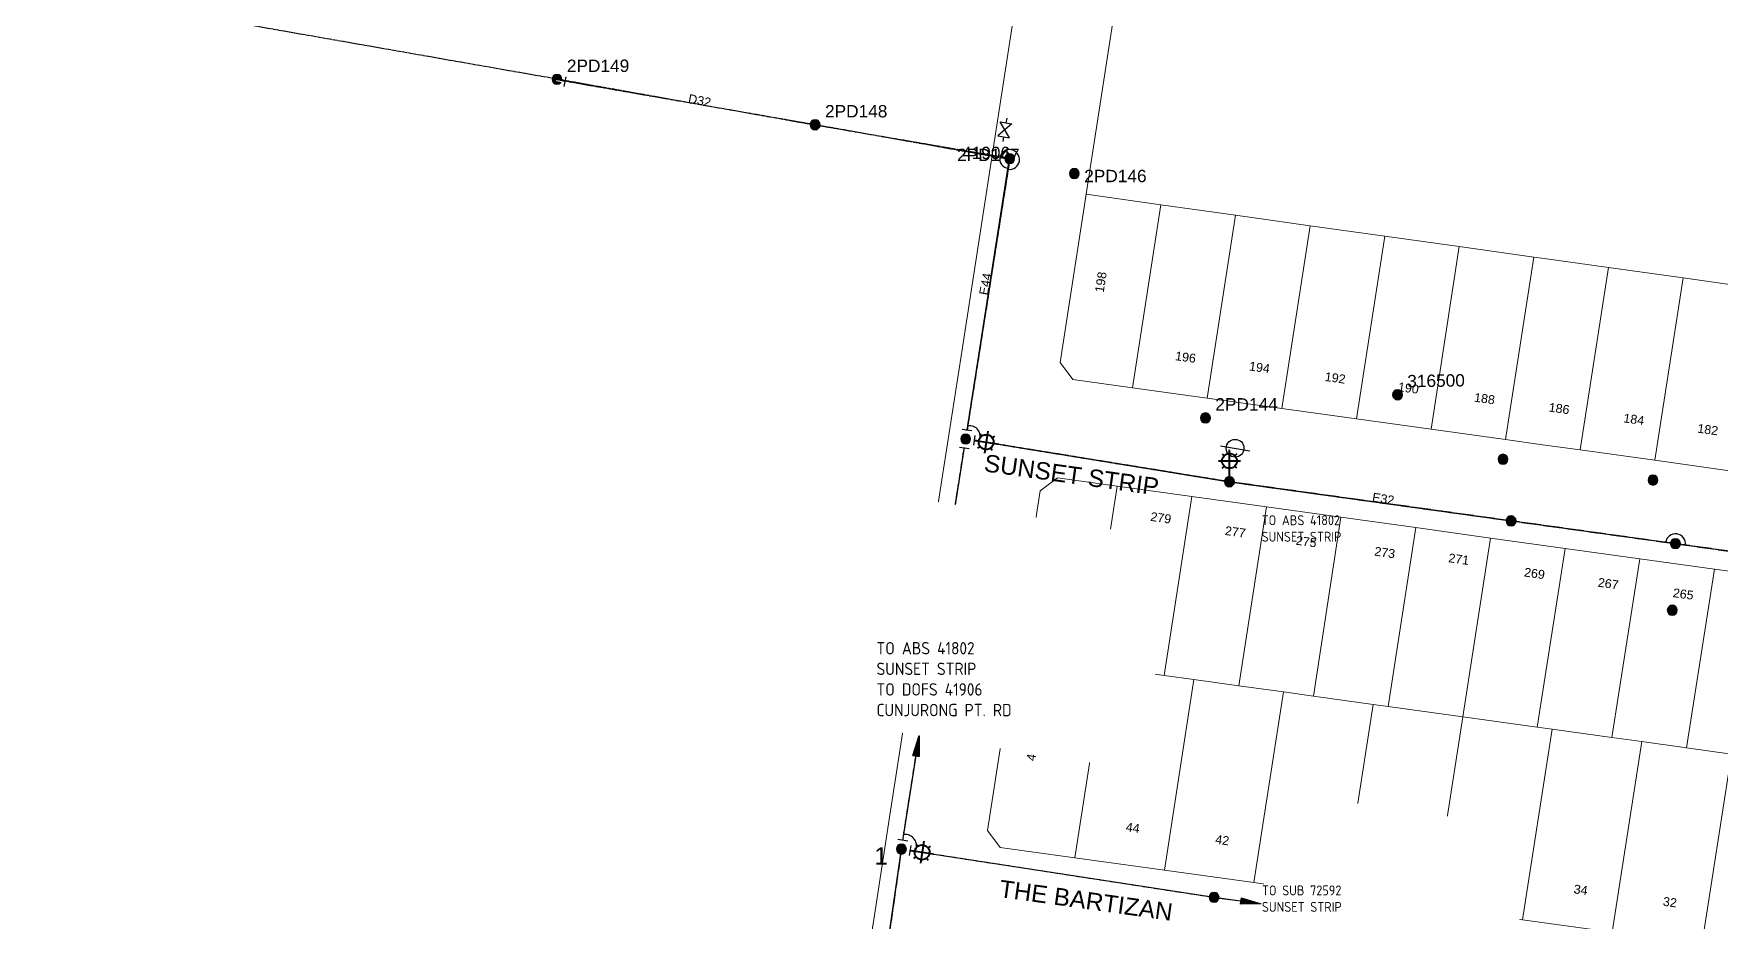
# Model space of a CAD drawing. Header units: metres. Extents: x 272069 to 273785, y 6094580 to 6096012.
# Drawn here: x 272864.8 to 273206, y 6095470.7 to 6095650.2 of the extents above; entities that cross this region are included whole.
import ezdxf
from ezdxf.enums import TextEntityAlignment as Align

# ---------------------------------------------------------------- set-up
doc = ezdxf.new("R2010")
doc.units = ezdxf.units.M
doc.linetypes.add('Cable Exist OH', pattern=[1, 1, 0])
doc.layers.get('0').update_dxf_attribs({"color": 6})
doc.layers.add('Cadastre Land Parcels_SP_EXT', color=9, linetype='Continuous', lineweight=5)
doc.layers.add('Cadastre Roads_SP_EXT', color=9, linetype='Continuous', lineweight=5)
for name, color, linetype in [('Equip_LV_EXT', 7, 'Continuous'), ('Equip_SP_HV_EXT', 7, 'Continuous'), ('Equip_SP_SL_EXT', 7, 'Continuous'), ('Mains_HV_EXT', 7, 'Continuous'), ('Mains_LV_EXT', 7, 'Continuous'), ('Mains_SL_EXT', 7, 'Continuous'), ('Notes', 7, 'Continuous'), ('Notes_HV_MISC', 7, 'Continuous'), ('Notes_LV_MISC', 7, 'Continuous'), ('OH_Details_SP_MISC', 7, 'Continuous'), ('SupportsOH_SP_TR_HV_LV_SL_EXT', 7, 'Continuous')]:
    doc.layers.add(name, color=color, linetype=linetype)
doc.styles.add('HVSW_LABEL', font='arial.ttf')
doc.styles.add('iecARIAL', font='arial.ttf', dxfattribs={"height": 2})
doc.styles.add('iecISOCP', font='isocp.shx')
doc.styles.add('POLE_LABEL', font='arial.ttf')
doc.styles.get("Standard").update_dxf_attribs({"font": 'arial.ttf'})

# ---------------------------------------------------------------- blocks, each defined once
blk = doc.blocks.new('SL_LANTERN_EXT')
at = {"lineweight": 40}
for p, q in [((-2.25, 4.22), (2.25, 4.22)), ((-1.46, 5.68), (-1.06, 5.28)), ((0, 1.97), (0, 6.47)), ((1.46, 5.68), (1.06, 5.28)), ((-1.46, 2.76), (-1.06, 3.16)), ((0, 0), (0, 2.72)), ((1.46, 2.76), (1.06, 3.16))]:
    blk.add_line(p, q, dxfattribs=at)
blk.add_circle((0, 4.22), 1.5, dxfattribs=at)
at = {"style": 'iecARIAL', "flags": 8}
blk.add_attdef('ASSET_NUM', (1.5, 1.5), '', height=2.5, dxfattribs=at)
for tag, p, height, flags in [('OPERATING_VOLTAGE', (0.98, -1.65), 0.2, 9), ('ORIENTATION', (0.98, -1.85), 0.2, 9), ('OWNED_BY', (0.98, -2.05), 0.2, 9), ('STATE', (0.98, -2.25), 0.2, 9), ('CONSTRUCTED_VOLTAGE', (0.98, -0.65), 0.2, 9), ('CONTROL_TYPE', (0.98, -0.85), 0.2, 9), ('LANTERN_PURPOSE', (0.98, -1.05), 0.2, 9), ('LANTERN_TYPE', (0.98, -1.25), 0.2, 9), ('NO_PHASES', (0.98, -1.45), 0.2, 9), ('USAGE', (0.98, -2.45), 0.2, 9), ('CEXIST', (0.98, -2.65), 0.2, 9), ('CNEW', (0.98, -2.85), 0.2, 9), ('CNUMBER', (0.98, -3.05), 0.2, 9), ('CREMOVE', (0.98, -3.25), 0.2, 9), ('CREPLACE', (0.98, -3.45), 0.2, 9), ('LNUMBER', (2.18, -3.25), 2.5, 8), ('LKINGHEIGHT', (0.98, -3.65), 0.2, 9), ('LBRACKET', (0.98, -3.85), 0.2, 9), ('LBRACKETVOCAB', (0.98, -4.05), 0.2, 9), ('LCATEGORY', (0.98, -4.25), 0.2, 9), ('LCHARGE1', (0.98, -4.45), 0.2, 9), ('LCHARGE1PERCENT', (0.98, -4.65), 0.2, 9), ('LCHARGE2', (0.98, -4.85), 0.2, 9), ('LCHARGE2PERCENT', (0.98, -5.05), 0.2, 9), ('LCHARGE3', (0.98, -5.25), 0.2, 9), ('LCHARGE3PERCENT', (0.98, -5.45), 0.2, 9), ('LEXIST', (0.98, -5.65), 0.2, 9), ('LLAMP', (0.98, -5.85), 0.2, 9), ('LLAMPVOCAB', (0.98, -6.05), 0.2, 9), ('LMAST', (0.98, -6.25), 0.2, 9), ('LMASTVOCAB', (0.98, -6.45), 0.2, 9), ('LNEW', (0.98, -6.65), 0.2, 9), ('LANTNUMBER', (0.98, -6.85), 0.2, 9), ('STREETNAME', (0.98, -9.25), 0.2, 9), ('SUBURB', (0.98, -9.45), 0.2, 1), ('LOUTREACH', (0.98, -7.25), 0.2, 9), ('LOUTREACHVOCAB', (0.98, -7.45), 0.2, 9), ('LRATECODE', (0.98, -7.65), 0.2, 9), ('LREMOVE', (0.98, -7.85), 0.2, 9), ('LREPLACE', (0.98, -8.05), 0.2, 9), ('LTYPE', (0.98, -8.25), 0.2, 9), ('LTYPEVOCAB', (0.98, -8.45), 0.2, 9), ('LEGEND', (0.98, -8.65), 0.2, 9), ('LOCATION', (0.98, -8.85), 0.2, 9), ('NOTES', (0.98, -9.05), 0.2, 9)]:
    blk.add_attdef(tag, p, '', height=height, dxfattribs=dict(flags=flags))
blk = doc.blocks.new('POLE_EXT')
blk.add_hatch(color=256).paths.add_polyline_path([(-1, 0, 1), (1, 0, 1)])
blk.add_lwpolyline([(-1, 0, 1), (1, 0, 1)], format="xyb", close=True)
for tag, height, flags, p in [('pNumber', 2.5, 8, (-17.84, 2.07)), ('OWNED_BY', 0.2, 9, (1.35, -0.4)), ('SPECIAL_USE', 0.2, 9, (1.35, -0.8)), ('STATE', 0.2, 9, (1.35, -1)), ('cLV', 0.2, 9, (1.35, -1.4)), ('hDepth', 0.2, 9, (1.35, -1.6)), ('hDia', 0.2, 9, (1.35, -1.8)), ('cHV', 0.2, 9, (1.35, -2)), ('cLinedev', 0.2, 9, (1.35, -3.4)), ('PARENT', 0.2, 9, (1.35, -0.6)), ('USAGE', 0.2, 9, (1.35, -1.2)), ('LBRACKET', 0.2, 9, (1.35, -2.2)), ('LExisting', 0.2, 9, (1.35, -2.4)), ('LANTNUMBER', 0.2, 9, (1.35, -2.6)), ('LOther', 0.2, 9, (1.35, -2.8)), ('LRemove', 0.2, 9, (1.35, -3)), ('LEGEND', 0.2, 9, (1.35, -3.2)), ('pExisting', 0.2, 9, (1.35, -3.8)), ('pFooting', 0.2, 9, (1.35, -4.4)), ('pNew', 0.2, 9, (1.35, -4.6)), ('pRelocate', 0.2, 9, (1.35, -5)), ('pRemove', 0.2, 9, (1.35, -5.2)), ('pReplace', 0.2, 9, (1.35, -5.4)), ('pStay', 0.2, 9, (1.35, -5.6)), ('pType', 0.2, 9, (1.35, -5.8)), ('cspan', 0.2, 9, (1.35, -6)), ('STREETNAME', 0.2, 9, (1.35, -6.2)), ('SUBURB', 0.2, 9, (1.35, -6.4)), ('LOCATION', 0.2, 9, (1.35, -3.6)), ('PFNUMBER', 0.2, 9, (1.35, -4)), ('NEWPFNUMBER', 0.2, 9, (1.35, -4.2)), ('NOTES', 0.2, 9, (1.35, -6.6)), ('MAINTAINED_BY', 0.2, 9, (1.36, -6.81)), ('OPERATED_BY', 0.2, 9, (1.36, -7.01))]:
    blk.add_attdef(tag, text='', height=height, dxfattribs=dict(flags=flags)).set_placement(p, align=Align.MIDDLE_LEFT)
at = {"style": 'POLE_LABEL'}
for tag, height, flags, p in [('STRUCTURE_PLANT_NUMBER', 0.2, 9, (1.35, 0.03)), ('ASSET_NUM', 2.5, 8, (2, 2)), ('STREET_CODE', 0.2, 9, (1.35, -0.2))]:
    blk.add_attdef(tag, text='', height=height, dxfattribs=dict(at, flags=flags)).set_placement(p, align=Align.MIDDLE_LEFT)
at = {"flags": 1}
blk.add_attdef('Z', (1.35, -7.33), '', height=0.2, dxfattribs=at)
blk = doc.blocks.new('HV_ABS_CLOSED_EXT')
blk.add_line((-3, 6.87), (3, 6.87))
blk.add_circle((0, 6.87), 1.8)
at = {"style": 'HVSW_LABEL'}
for tag, height, flags, p in [('ASSET_NUM', 3.5, 8, (2, 2)), ('STREET_CODE', 0.2, 9, (0, -0.2))]:
    blk.add_attdef(tag, text='', height=height, dxfattribs=dict(at, flags=flags)).set_placement(p, align=Align.MIDDLE_LEFT)
at = {"flags": 1}
blk.add_attdef('Z', (0, 0), '', height=0.2, dxfattribs=at)
at = {"flags": 9}
for tag, p in [('ACTUAL_STATUS', (0, -0.4)), ('CONSTRUCTED_VOLTAGE', (0, -0.6)), ('OPERATING_VOLTAGE', (0, -1)), ('ORIENTATION', (0, -1.2)), ('OWNED_BY', (0, -1.4)), ('STATE', (0, -1.6)), ('SWITCH_TYPE', (0, -1.8)), ('STREETNAME', (0, -2.6)), ('SUBURB', (0, -2.8)), ('NO_PHASES', (0, -0.8)), ('USAGE', (0, -2)), ('LEGEND', (0, -2.2)), ('LOCATION', (0, -2.4)), ('NOTES', (0, -3))]:
    blk.add_attdef(tag, text='', height=0.2, dxfattribs=at).set_placement(p, align=Align.MIDDLE_LEFT)
blk = doc.blocks.new('HV_DOF_CLOSED_EXT')
for p, q in [((0, 7.9), (0, 6.94)), ((0, 4.06), (0, 3.1))]:
    blk.add_line(p, q)
blk.add_lwpolyline([(-1.2, 4.06), (1.2, 4.06), (-1.2, 6.94), (1.2, 6.94)], close=True)
for tag, height, flags, p in [('STREET_CODE', 0.2, 9, (1.5, 0)), ('ASSET_NUM', 2.5, 8, (2, 2)), ('ACTUAL_STATUS', 0.2, 9, (1.5, -0.2)), ('CONSTRUCTED_VOLTAGE', 0.2, 9, (1.5, -0.4)), ('OPERATING_VOLTAGE', 0.2, 9, (1.5, -0.8)), ('ORIENTATION', 0.2, 9, (1.5, -1)), ('OWNED_BY', 0.2, 9, (1.5, -1.2)), ('OPERATED_BY', 0.2, 9, (1.5, -1.4)), ('STATE', 0.2, 9, (1.5, -1.8)), ('SWITCH_TYPE', 0.2, 9, (1.5, -2)), ('STREETNAME', 0.2, 9, (1.5, -2.8)), ('SUBURB', 0.2, 9, (1.5, -3)), ('NO_PHASES', 0.2, 9, (1.5, -0.6)), ('MAINTAINED_BY', 0.2, 9, (1.5, -1.6)), ('USAGE', 0.2, 9, (1.5, -2.2)), ('LEGEND', 0.2, 9, (1.5, -2.4)), ('LOCATION', 0.2, 9, (1.5, -2.6)), ('NOTES', 0.2, 9, (1.5, -3.2)), ('LABEL_ALIGNMENT', 0.2, 9, (1.5, -3.4)), ('Z', 0.2, 1, (1.5, -3.6))]:
    blk.add_attdef(tag, text='', height=height, dxfattribs=dict(flags=flags)).set_placement(p, align=Align.MIDDLE_LEFT)
blk = doc.blocks.new('End Shackle_EXT')
blk.add_wipeout([(0, 0.25), (1.81, 0.25), (1.82, -0.25), (0, -0.25)])
blk.add_line((1.81, -1), (1.81, 1))
at = {"flags": 1}
blk.add_attdef('Z', (0, 0), '', height=0.2, dxfattribs=at)
at = {"flags": 9}
for tag, p in [('CONNECTOR_TYPE', (0, 0)), ('CONSTRUCTED_VOLTAGE', (0, -0.2)), ('OPERATING_VOLTAGE', (0, -0.6)), ('ORIENTATION', (0, -0.8)), ('OWNED_BY', (0, -1)), ('STATE', (0, -1.2)), ('NO_PHASES', (0, -0.4)), ('USAGE', (0, -1.4)), ('NOTES', (0, -1.6))]:
    blk.add_attdef(tag, text='', height=0.2, dxfattribs=at).set_placement(p, align=Align.MIDDLE_LEFT)
blk = doc.blocks.new('LV_End Shackle_EXT')
blk.add_wipeout([(-0.25, 0), (-0.25, 1.81), (0.25, 1.82), (0.25, 0)])
blk.add_line((1, 1.81), (-1, 1.81))
at = {"flags": 1}
blk.add_attdef('Z', (0, 0), '', height=0.2, dxfattribs=at)
at = {"flags": 9}
for tag, p in [('CONNECTOR_TYPE', (0, 0)), ('CONSTRUCTED_VOLTAGE', (0, -0.2)), ('OPERATING_VOLTAGE', (0, -0.6)), ('ORIENTATION', (0, -0.8)), ('OWNED_BY', (0, -1)), ('STATE', (0, -1.2)), ('NO_PHASES', (0, -0.4)), ('USAGE', (0, -1.4)), ('NOTES', (0, -1.6))]:
    blk.add_attdef(tag, text='', height=0.2, dxfattribs=at).set_placement(p, align=Align.MIDDLE_LEFT)
blk = doc.blocks.new('*U134')
blk.add_hatch(color=256).paths.add_polyline_path([(0.09, 0.64), (-0.09, -0.64), (4.16, -0.57)])
for p, q in [((0.09, 0.64), (-0.09, -0.64)), ((0.09, 0.64), (4.16, -0.57)), ((4.16, -0.57), (-0.09, -0.64))]:
    blk.add_line(p, q)
at = {"color": 250}
blk.add_wipeout([(7.31, 21.97), (58.97, 14.74), (49.67, -51.9), (-1.99, -44.67)], dxfattribs=at)
blk = doc.blocks.new('*U135')
blk.add_hatch(color=256).paths.add_polyline_path([(-0.64, 0.1), (0.64, -0.1), (0.65, 4.15)])
for p, q in [((-0.64, 0.1), (0.65, 4.15)), ((0.65, 4.15), (0.64, -0.1)), ((-0.64, 0.1), (0.64, -0.1))]:
    blk.add_line(p, q)
at = {"color": 250}
blk.add_wipeout([(-15.55, 6.7), (-9.28, 46.44), (28.91, 40.42), (22.64, 0.69)], dxfattribs=at)
blk = doc.blocks.new('*U138')
blk.add_hatch(color=256).paths.add_polyline_path([(-0.64, 0.1), (0.64, -0.1), (0.65, 4.15)])
for p, q in [((-0.64, 0.1), (0.65, 4.15)), ((0.65, 4.15), (0.64, -0.1)), ((-0.64, 0.1), (0.64, -0.1))]:
    blk.add_line(p, q)
at = {"color": 250}
blk.add_wipeout([(-42.56, 10.96), (-35.19, 57.61), (52.68, 43.76), (45.31, -2.89)], dxfattribs=at)

msp = doc.modelspace()

# ---------------------------------------------------------------- linework, layer by layer
at = {"layer": 'Cadastre Land Parcels_SP_EXT', "linetype": 'Continuous'}
for p, q in [((273068.38, 6095557.77), (273063.23, 6095524.63)), ((273071.87, 6095560.36), (273068.38, 6095557.77)), ((273083.95, 6095558.69), (273071.87, 6095560.36)), ((273078.33, 6095522.53), (273083.95, 6095558.69)), ((273083.95, 6095558.69), (273078.33, 6095522.53)), ((273083.95, 6095558.69), (273083.95, 6095558.69)), ((273099.05, 6095556.6), (273083.95, 6095558.69)), ((273099.05, 6095556.6), (273093.44, 6095520.44)), ((273093.44, 6095520.44), (273099.05, 6095556.6)), ((273114.15, 6095554.5), (273099.05, 6095556.6)), ((273099.05, 6095556.6), (273099.05, 6095556.6)), ((273108.54, 6095518.34), (273114.15, 6095554.5)), ((273114.15, 6095554.5), (273108.54, 6095518.34)), ((273114.15, 6095554.5), (273114.15, 6095554.5)), ((273129.22, 6095552.45), (273114.15, 6095554.5)), ((273123.64, 6095516.25), (273129.22, 6095552.45)), ((273129.22, 6095552.45), (273123.64, 6095516.25)), ((273129.22, 6095552.45), (273129.22, 6095552.45)), ((273144.35, 6095550.32), (273129.22, 6095552.45)), ((273144.35, 6095550.32), (273138.74, 6095514.16)), ((273138.74, 6095514.16), (273144.35, 6095550.32)), ((273159.45, 6095548.22), (273144.35, 6095550.32)), ((273144.35, 6095550.32), (273144.35, 6095550.32)), ((273159.45, 6095548.22), (273153.84, 6095512.07)), ((273153.84, 6095512.07), (273159.45, 6095548.22)), ((273174.55, 6095546.13), (273159.45, 6095548.22)), ((273159.45, 6095548.22), (273159.45, 6095548.22)), ((273168.94, 6095509.97), (273174.55, 6095546.13)), ((273174.55, 6095546.13), (273168.94, 6095509.97)), ((273174.55, 6095546.13), (273174.55, 6095546.13)), ((273189.65, 6095544.04), (273174.55, 6095546.13)), ((273184.04, 6095507.88), (273189.65, 6095544.04)), ((273189.65, 6095544.04), (273184.04, 6095507.88)), ((273189.65, 6095544.04), (273189.65, 6095544.04)), ((273204.75, 6095541.94), (273189.65, 6095544.04)), ((273204.75, 6095541.94), (273199.14, 6095505.79)), ((273199.14, 6095505.79), (273204.75, 6095541.94)), ((273219.85, 6095539.85), (273204.75, 6095541.94)), ((273204.75, 6095541.94), (273204.75, 6095541.94)), ((273063.23, 6095524.63), (273057.71, 6095489.07)), ((273078.33, 6095522.53), (273063.23, 6095524.63)), ((273063.23, 6095524.63), (273078.33, 6095522.53)), ((273081.36, 6095522.11), (273075.37, 6095483.55)), ((273075.37, 6095483.55), (273081.36, 6095522.11)), ((273081.36, 6095522.11), (273078.33, 6095522.53)), ((273078.33, 6095522.53), (273081.36, 6095522.11)), ((273093.44, 6095520.44), (273081.36, 6095522.11)), ((273081.36, 6095522.11), (273081.36, 6095522.11)), ((273081.36, 6095522.11), (273093.44, 6095520.44)), ((273099.48, 6095519.6), (273093.44, 6095520.44)), ((273093.44, 6095520.44), (273099.48, 6095519.6)), ((273093.49, 6095481.04), (273099.48, 6095519.6)), ((273099.48, 6095519.6), (273093.49, 6095481.04)), ((273099.48, 6095519.6), (273099.48, 6095519.6)), ((273108.54, 6095518.34), (273099.48, 6095519.6)), ((273099.48, 6095519.6), (273108.54, 6095518.34)), ((273117.6, 6095517.09), (273108.54, 6095518.34)), ((273108.54, 6095518.34), (273117.6, 6095517.09)), ((273117.6, 6095517.09), (273111.61, 6095478.53)), ((273111.61, 6095478.53), (273117.6, 6095517.09)), ((273123.64, 6095516.25), (273117.6, 6095517.09)), ((273117.6, 6095517.09), (273117.6, 6095517.09)), ((273117.6, 6095517.09), (273123.64, 6095516.25)), ((273135.72, 6095514.58), (273123.64, 6095516.25)), ((273123.64, 6095516.25), (273135.72, 6095514.58)), ((273129.73, 6095476.02), (273135.72, 6095514.58)), ((273135.72, 6095514.58), (273129.73, 6095476.02)), ((273135.72, 6095514.58), (273135.72, 6095514.58)), ((273138.74, 6095514.16), (273135.72, 6095514.58)), ((273135.72, 6095514.58), (273138.74, 6095514.16)), ((273153.84, 6095512.07), (273138.74, 6095514.16)), ((273138.74, 6095514.16), (273153.84, 6095512.07)), ((273153.84, 6095512.07), (273147.85, 6095473.5)), ((273147.85, 6095473.5), (273153.84, 6095512.07)), ((273168.94, 6095509.97), (273153.84, 6095512.07)), ((273153.84, 6095512.07), (273168.94, 6095509.97)), ((273153.84, 6095512.07), (273153.84, 6095512.07)), ((273165.97, 6095470.99), (273171.96, 6095509.55)), ((273171.96, 6095509.55), (273165.97, 6095470.99)), ((273171.96, 6095509.55), (273168.94, 6095509.97)), ((273168.94, 6095509.97), (273171.96, 6095509.55)), ((273171.96, 6095509.55), (273171.96, 6095509.55)), ((273184.04, 6095507.88), (273171.96, 6095509.55)), ((273171.96, 6095509.55), (273184.04, 6095507.88)), ((273190.08, 6095507.04), (273184.04, 6095507.88)), ((273184.04, 6095507.88), (273190.08, 6095507.04)), ((273190.08, 6095507.04), (273184.09, 6095468.48)), ((273184.09, 6095468.48), (273190.08, 6095507.04)), ((273199.14, 6095505.79), (273190.08, 6095507.04)), ((273190.08, 6095507.04), (273190.08, 6095507.04)), ((273190.08, 6095507.04), (273199.14, 6095505.79)), ((273208.2, 6095504.53), (273199.14, 6095505.79)), ((273199.14, 6095505.79), (273208.2, 6095504.53)), ((273202.21, 6095465.97), (273208.2, 6095504.53)), ((273208.2, 6095504.53), (273202.21, 6095465.97)), ((273057.71, 6095489.07), (273060.27, 6095485.64)), ((273060.27, 6095485.64), (273075.37, 6095483.55)), ((273075.37, 6095483.55), (273093.49, 6095481.04)), ((273093.49, 6095481.04), (273111.61, 6095478.53)), ((273111.61, 6095478.53), (273129.73, 6095476.02)), ((273129.73, 6095476.02), (273147.85, 6095473.5)), ((273147.85, 6095473.5), (273165.97, 6095470.99)), ((273165.97, 6095470.99), (273184.09, 6095468.48))]:
    msp.add_line(p, q, dxfattribs=at)
for points in [[(272493.85, 6095301.66), (273020.03, 6095376.54), (273024.01, 6095402.24), (273034.69, 6095471.05), (273037.96, 6095492.14), (273048.62, 6095560.84), (273052.64, 6095586.75), (273057.85, 6095620.36), (273107.14, 6095938.67), (272875.9, 6095970.84), (272657.8, 6096000.19)], [(273126.93, 6095935.98), (273077.68, 6095617.73), (273092.77, 6095615.62), (273107.87, 6095613.5), (273122.97, 6095611.38), (273138.06, 6095609.27), (273153.16, 6095607.15), (273168.26, 6095605.04), (273170.34, 6095604.75), (273183.36, 6095602.92), (273198.46, 6095600.81), (273213.55, 6095598.69)]]:
    msp.add_lwpolyline(points, dxfattribs=at)
for points in [[(273092.77, 6095615.62), (273077.68, 6095617.73), (273072.41, 6095583.68), (273074.96, 6095580.25), (273087.04, 6095578.58), (273092.77, 6095615.62)], [(273107.87, 6095613.5), (273092.77, 6095615.62), (273087.04, 6095578.58), (273102.14, 6095576.48), (273107.87, 6095613.5)], [(273122.97, 6095611.38), (273107.87, 6095613.5), (273102.14, 6095576.48), (273117.24, 6095574.39), (273122.97, 6095611.38)], [(273138.06, 6095609.27), (273122.97, 6095611.38), (273117.24, 6095574.39), (273132.34, 6095572.3), (273138.06, 6095609.27)], [(273153.16, 6095607.15), (273138.06, 6095609.27), (273132.34, 6095572.3), (273147.43, 6095570.2), (273153.16, 6095607.15)], [(273168.26, 6095605.04), (273153.16, 6095607.15), (273147.43, 6095570.2), (273162.53, 6095568.11), (273168.26, 6095605.04)], [(273183.36, 6095602.92), (273170.34, 6095604.75), (273168.26, 6095605.04), (273162.53, 6095568.11), (273169.97, 6095567.08), (273177.63, 6095566.02), (273183.36, 6095602.92)], [(273198.46, 6095600.81), (273183.36, 6095602.92), (273177.63, 6095566.02), (273192.73, 6095563.93), (273198.46, 6095600.81)], [(273213.55, 6095598.69), (273198.46, 6095600.81), (273192.73, 6095563.93), (273207.83, 6095561.83), (273213.55, 6095598.69)]]:
    msp.add_lwpolyline(points, close=True, dxfattribs=at)
at = {"layer": 'Cadastre Roads_SP_EXT', "linetype": 'Continuous'}
for p, q in [((273048.62, 6095560.84), (273037.96, 6095492.14)), ((273063.23, 6095524.63), (273068.38, 6095557.77)), ((273068.38, 6095557.77), (273068.38, 6095557.77)), ((273057.71, 6095489.07), (273063.23, 6095524.63)), ((273075.37, 6095483.55), (273060.27, 6095485.64)), ((273093.49, 6095481.04), (273075.37, 6095483.55)), ((273075.37, 6095483.55), (273075.37, 6095483.55)), ((273111.61, 6095478.53), (273093.49, 6095481.04)), ((273129.73, 6095476.02), (273111.61, 6095478.53)), ((273147.85, 6095473.5), (273129.73, 6095476.02)), ((273165.97, 6095470.99), (273147.85, 6095473.5)), ((273034.69, 6095471.05), (273024.01, 6095402.24)), ((273184.09, 6095468.48), (273165.97, 6095470.99))]:
    msp.add_line(p, q, dxfattribs=at)
at = {"layer": 'Mains_HV_EXT', "linetype": 'Cable Exist OH'}
for p, q in [((273040.29, 6095485.31), (273053.29, 6095568.25)), ((273106.66, 6095559.59), (273053.29, 6095568.25)), ((273163.64, 6095551.69), (273106.66, 6095559.59)), ((273196.89, 6095547.07), (273163.64, 6095551.69)), ((273243.32, 6095540.63), (273196.89, 6095547.07)), ((273040.29, 6095485.31), (273024.88, 6095378.28))]:
    msp.add_line(p, q, dxfattribs=at)
msp.add_lwpolyline([(273053.29, 6095568.25), (273062.3, 6095624.97)], dxfattribs=at)
at = {"layer": 'Mains_HV_EXT', "linetype": 'Continuous'}
msp.add_lwpolyline([(273060.21, 6095625.28, 0.420878), (273061.87, 6095622.96)], format="xyb", dxfattribs=at)
at = {"layer": 'Mains_LV_EXT', "linetype": 'Cable Exist OH'}
for p, q in [((273040.29, 6095485.31), (273053.29, 6095568.25)), ((273053.29, 6095568.25), (273106.66, 6095559.59)), ((273106.66, 6095559.59), (273163.64, 6095551.69)), ((273163.64, 6095551.69), (273196.89, 6095547.07)), ((273196.89, 6095547.07), (273243.32, 6095540.63)), ((273040.29, 6095485.31), (273103.55, 6095475.56)), ((273103.55, 6095475.56), (273158.51, 6095467.93))]:
    msp.add_line(p, q, dxfattribs=at)
at = {"layer": 'Mains_LV_EXT', "linetype": 'Continuous'}
msp.add_lwpolyline([(273061.86, 6095622.78, 2.379937), (273060.2, 6095625.11)], format="xyb", dxfattribs=at)
at = {"layer": 'Mains_LV_EXT', "linetype": 'Cable Exist OH'}
msp.add_lwpolyline([(273062.17, 6095624.76), (273053.29, 6095568.25)], dxfattribs=at)
at = {"layer": 'Mains_LV_EXT', "linetype": 'Continuous'}
for centre, radius, start, end in [((273054.12, 6095568.78), 2.11, 332.6484, 101.456), ((273196.89, 6095547.07), 2, 352.1021, 172.102), ((273041.06, 6095485.95), 2.3, 332.3073, 97.6091)]:
    msp.add_arc(centre, radius, start, end, dxfattribs=at)
at = {"layer": 'Mains_SL_EXT', "linetype": 'Cable Exist OH'}
for p, q in [((273106.66, 6095559.59), (273053.29, 6095568.25)), ((273163.64, 6095551.69), (273106.66, 6095559.59)), ((273196.89, 6095547.07), (273163.64, 6095551.69)), ((273243.32, 6095540.63), (273196.89, 6095547.07)), ((273040.29, 6095485.31), (273103.55, 6095475.56)), ((273103.55, 6095475.56), (273158.51, 6095467.93))]:
    msp.add_line(p, q, dxfattribs=at)
at = {"layer": 'OH_Details_SP_MISC', "color": 7, "linetype": 'Continuous', "flags": 128}
for points in [[(273009.75, 6095290.4), (273024.88, 6095378.28), (273040.29, 6095485.31), (273053.29, 6095568.25), (273062.18, 6095624.94)], [(273053.27, 6095568.29), (273106.66, 6095559.59), (273163.64, 6095551.69)], [(273040.29, 6095485.3), (273103.55, 6095475.56), (273158.51, 6095467.93)]]:
    msp.add_lwpolyline(points, dxfattribs=at)

# ---------------------------------------------------------------- block references
at = {"layer": 'Equip_SP_HV_EXT'}
ref = msp.add_blockref('HV_DOF_CLOSED_EXT', (273060.27, 6095625.35), dxfattribs=dict(at, rotation=350.2475752129312))
ref.add_attrib('ASSET_NUM', '41906', dxfattribs={"layer": '0', "height": 2.5}).set_placement((273062.27, 6095626.1), align=Align.MIDDLE_RIGHT)
at = {"layer": 'Equip_SP_HV_EXT', "rotation": 350.5560771986502}
msp.add_blockref('HV_ABS_CLOSED_EXT', (273106.66, 6095559.59), dxfattribs=at)
at = {"layer": 'Equip_SP_SL_EXT'}
for p, rotation in [((273053.27, 6095568.29), 260.6842304278954), ((273040.3, 6095485.3), 261.2560731744406)]:
    msp.add_blockref('SL_LANTERN_EXT', p, dxfattribs=dict(at, rotation=rotation))
for p in [(273106.66, 6095559.59), (273158.51, 6095467.93)]:
    msp.add_blockref('SL_LANTERN_EXT', p, dxfattribs=at)
at = {"layer": 'SupportsOH_SP_TR_HV_LV_SL_EXT'}
ref = msp.add_blockref('POLE_EXT', (272970.61, 6095640.97), dxfattribs=at)
ref.add_attrib('ASSET_NUM', '2PD149', dxfattribs={"layer": '0', "height": 2.5, "style": 'POLE_LABEL'}).set_placement((272972.61, 6095641.72), align=Align.BOTTOM_LEFT)
ref = msp.add_blockref('POLE_EXT', (273022.83, 6095631.78), dxfattribs=at)
ref.add_attrib('ASSET_NUM', '2PD148', dxfattribs={"layer": '0', "height": 2.5, "style": 'POLE_LABEL'}).set_placement((273024.83, 6095632.53), align=Align.BOTTOM_LEFT)
ref = msp.add_blockref('POLE_EXT', (273062.18, 6095624.94), dxfattribs=at)
ref.add_attrib('ASSET_NUM', '2PD147', dxfattribs={"layer": '0', "height": 2.5, "style": 'POLE_LABEL'}).set_placement((273064.18, 6095625.69), align=Align.MIDDLE_RIGHT)
ref = msp.add_blockref('POLE_EXT', (273075.27, 6095621.93), dxfattribs=at)
ref.add_attrib('ASSET_NUM', '2PD146', dxfattribs={"layer": '0', "height": 2.5, "style": 'POLE_LABEL'}).set_placement((273077.27, 6095622.68), align=Align.TOP_LEFT)
ref = msp.add_blockref('POLE_EXT', (273140.66, 6095577.18), dxfattribs=at)
ref.add_attrib('ASSET_NUM', '316500', dxfattribs={"layer": '0', "height": 2.5, "rotation": 1, "style": 'POLE_LABEL'}).set_placement((273142.66, 6095577.93), align=Align.BOTTOM_LEFT)
ref = msp.add_blockref('POLE_EXT', (273101.8, 6095572.5), dxfattribs=at)
ref.add_attrib('ASSET_NUM', '2PD144', dxfattribs={"layer": '0', "height": 2.5, "style": 'POLE_LABEL'}).set_placement((273103.8, 6095573.25), align=Align.BOTTOM_LEFT)
for p in [(273162, 6095564.15), (273192.33, 6095559.93), (273106.66, 6095559.59), (273163.64, 6095551.69), (273196.89, 6095547.07), (273196.23, 6095533.62), (273103.55, 6095475.56)]:
    msp.add_blockref('POLE_EXT', p, dxfattribs=at)

# ---------------------------------------------------------------- texts
at = {"layer": 'Cadastre Land Parcels_SP_EXT'}
for s, rotation, p in [('198', 81.3826, (273081.2, 6095597.76)), ('196', 352.053, (273095.58, 6095584.2)), ('194', 352.0525, (273110.54, 6095582.12)), ('192', 352.0529, (273125.85, 6095580)), ('190', 352.0529, (273140.66, 6095577.95)), ('188', 352.0526, (273156.06, 6095575.81)), ('186', 352.0526, (273171.16, 6095573.81)), ('184', 352.0527, (273186.27, 6095571.63)), ('182', 352.0528, (273201.23, 6095569.55)), ('279', 352.0523, (273090.58, 6095551.7)), ('277', 352.0527, (273105.65, 6095548.86)), ('275', 352.053, (273120, 6095546.88)), ('281', 80.7055, (273072.39, 6095542.85)), ('273', 352.0528, (273135.88, 6095544.68)), ('271', 352.0525, (273150.86, 6095543.34)), ('269', 352.0526, (273166.17, 6095540.46)), ('267', 352.0528, (273181.09, 6095538.4)), ('265', 352.0523, (273196.27, 6095536.29)), ('46', 80.7054, (273067.33, 6095503.02)), ('44', 352.1128, (273085.6, 6095488.93)), ('42', 352.1132, (273103.7, 6095486.43)), ('40', 352.1133, (273121.8, 6095483.92)), ('38', 352.1131, (273140.29, 6095481.35)), ('36', 352.1138, (273158.16, 6095478.88)), ('34', 352.1125, (273176.21, 6095476.38)), ('32', 352.1137, (273194.26, 6095473.88))]:
    msp.add_text(s, height=1.8, rotation=rotation, dxfattribs=at).set_placement(p)
at = {"layer": 'Mains_LV_EXT'}
for s, rotation, p in [('D32', 348.9828, (272997.04, 6095636.26)), ('E44', 79.7677, (273057.76, 6095597.22)), ('E32', 350.8938, (273135.43, 6095555.62)), ('E44', 80.0242, (273046.92, 6095528.52))]:
    msp.add_text(s, height=1.8, rotation=rotation, dxfattribs=at).set_placement(p)
at = {"layer": 'Notes'}
for s, rotation, p in [('SUNSET STRIP', 352.0526, (273056.85, 6095561.72)), ('THE BARTIZAN', 352.1134, (273059.91, 6095475.64))]:
    msp.add_text(s, height=3.5, rotation=rotation, dxfattribs=at).set_placement(p)
at = {"layer": 'Notes_HV_MISC', "linetype": 'Continuous', "insert": (273113.15, 6095552.81), "char_height": 2, "attachment_point": 1, "style": 'iecISOCP'}
msp.add_mtext_dynamic_manual_height_columns('TO ABS 41802\\PSUNSET STRIP', width=20.4599, gutter_width=10, heights=[0], dxfattribs=at)

# ---------------------------------------------------------------- next in the draw order: block references
at = {"layer": 'Equip_LV_EXT', "linetype": 'Continuous', "rotation": 260.7887722992693}
msp.add_blockref('LV_End Shackle_EXT', (273053.29, 6095568.25), dxfattribs=at)
at = {"layer": 'Equip_LV_EXT', "rotation": 261.2346668409531}
msp.add_blockref('LV_End Shackle_EXT', (273040.29, 6095485.31), dxfattribs=at)
at = {"layer": 'Mains_LV_EXT', "rotation": 348.8705221937882}
msp.add_blockref('End Shackle_EXT', (272970.47, 6095640.88), dxfattribs=at)
at = {"layer": 'Notes_LV_MISC'}
for name, p in [('*U135', (273044.02, 6095509.08)), ('*U134', (273108.91, 6095474.81))]:
    msp.add_blockref(name, p, dxfattribs=at)

# ---------------------------------------------------------------- next in the draw order: linework, layer by layer
at = {"layer": 'Mains_HV_EXT', "linetype": 'Cable Exist OH'}
msp.add_lwpolyline([(273062.3, 6095624.97), (273022.81, 6095631.7), (272970.59, 6095641.02), (272882.88, 6095656.4), (272768.39, 6095676.52), (272658.29, 6095695.95), (272563.51, 6095740.16)], dxfattribs=at)
at = {"layer": 'Mains_LV_EXT', "linetype": 'Cable Exist OH'}
msp.add_lwpolyline([(273062.17, 6095624.76), (273022.83, 6095631.78), (272970.47, 6095640.88)], dxfattribs=at)

# ---------------------------------------------------------------- next in the draw order: block references
at = {"layer": 'Equip_LV_EXT'}
for p, rotation in [((273053.29, 6095568.25), 171.2279866260888), ((273040.29, 6095485.31), 351.0915121068328)]:
    msp.add_blockref('LV_End Shackle_EXT', p, dxfattribs=dict(at, rotation=rotation))

# ---------------------------------------------------------------- next in the draw order: texts
at = {"layer": 'Notes_LV_MISC', "linetype": 'Continuous', "char_height": 2, "attachment_point": 1, "style": 'iecISOCP'}
for s, insert in [('TO N/O BONDS\\PPL2PD142\\PCUNJURONG PT. RD', (273036.74, 6095524.06)), ('TO SUB 72592\\PSUNSET STRIP', (273113.22, 6095477.95))]:
    msp.add_mtext_dynamic_manual_height_columns(s, width=31.0826, gutter_width=10, heights=[0], dxfattribs=dict(at, insert=insert))

# ---------------------------------------------------------------- next in the draw order: block references
at = {"layer": 'Equip_LV_EXT', "rotation": 350.9390604466595}
msp.add_blockref('LV_End Shackle_EXT', (273053.29, 6095568.25), dxfattribs=at)
at = {"layer": 'Notes_HV_MISC'}
msp.add_blockref('*U138', (273043.24, 6095504.13), dxfattribs=at)
at = {"layer": 'SupportsOH_SP_TR_HV_LV_SL_EXT'}
ref = msp.add_blockref('POLE_EXT', (273040.29, 6095485.31), dxfattribs=at)
ref.add_attrib('PNUMBER', '1', (273034.82, 6095482.19), dxfattribs={"height": 3.5})

# ---------------------------------------------------------------- next in the draw order: block references
msp.add_blockref('POLE_EXT', (273053.29, 6095568.25), dxfattribs=at)

# ---------------------------------------------------------------- next in the draw order: texts
at = {"layer": 'Notes_HV_MISC', "linetype": 'Continuous', "insert": (273035.25, 6095527.18), "char_height": 2.5, "attachment_point": 1, "style": 'iecISOCP'}
msp.add_mtext_dynamic_manual_height_columns('TO ABS 41802\\PSUNSET STRIP\\PTO DOFS 41906\\PCUNJURONG PT. RD', width=29.3622, gutter_width=10, heights=[0], dxfattribs=at)

doc.saveas('drawing.dxf')
